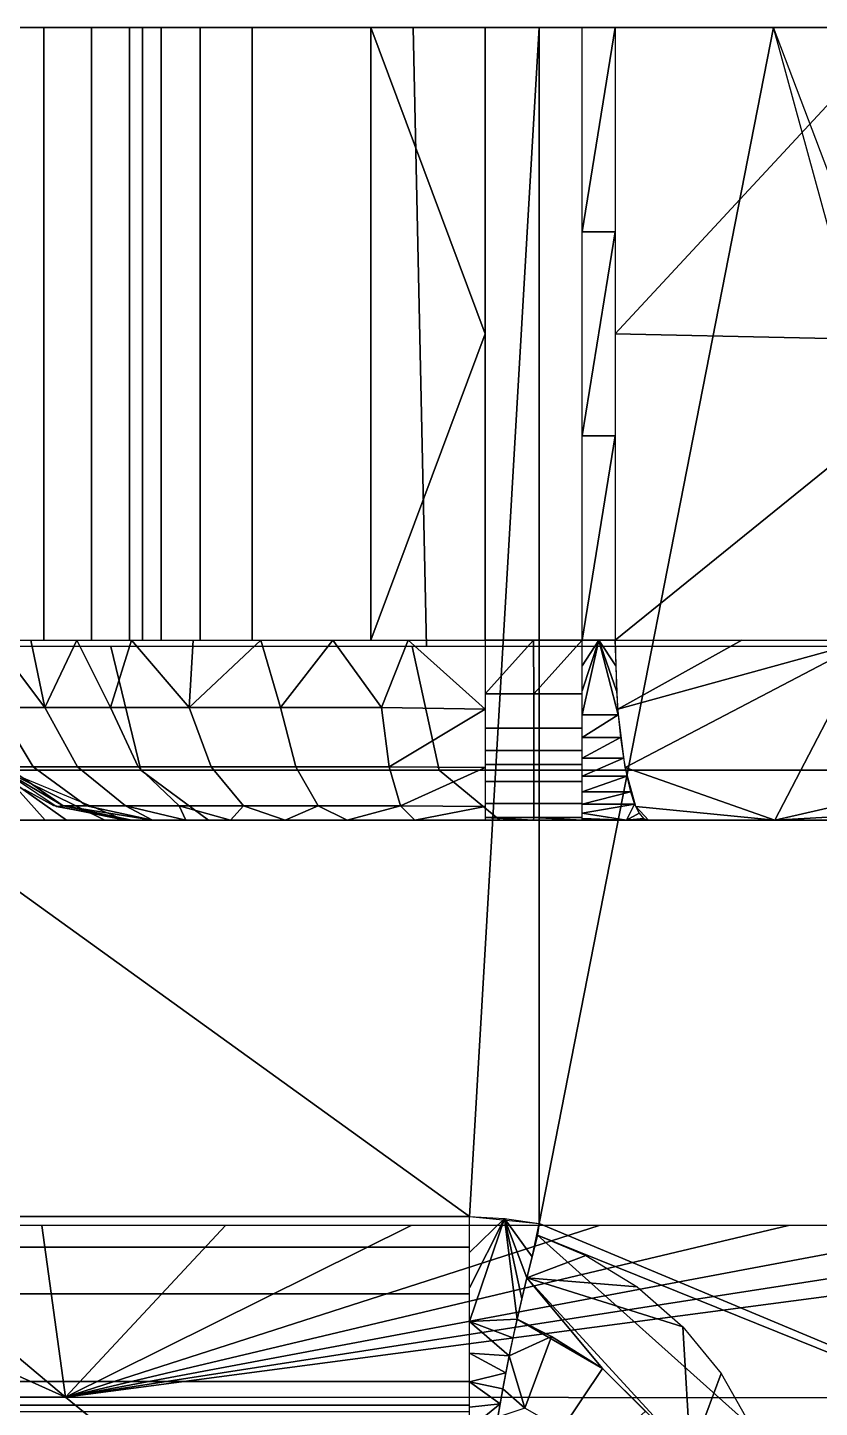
# Model space of a CAD drawing. Extents: x -48 to 59, y -19 to 0.
# Drawn here: x -39.135 to -36.936, y -3.776 to 0.053 of the extents above; entities that cross this region are included whole.
import ezdxf

# ---------------------------------------------------------------- set-up
doc = ezdxf.new("R2010")
doc.units = 0
doc.header["$MEASUREMENT"] = 0
doc.layers.add('IGES LEVEL 0', color=7, linetype='CONTINUOUS')

msp = doc.modelspace()

# ---------------------------------------------------------------- linework, layer by layer
at = {"layer": 'IGES LEVEL 0'}
for points in [[(-42.4876, 0.0531, 0), (-42.4876, 0.0531, 0), (-42.527, -3.2469, 0), (-37.9074, -3.2469, 0)], [(-39.3642, 0.0531, 3.3), (-39.3642, 0.0531, 3.3), (-42.4876, 0.0531, 0), (-37.7142, 0.0531, 0)], [(-37.9074, -3.2469, 0), (-37.9074, -3.2469, 0), (-37.7142, 0.0531, 0), (-42.4876, 0.0531, 0)], [(-40.5559, 0.0531, 20.7256), (-40.5559, 0.0531, 20.7256), (-41.2324, 0.0531, 17.8292), (-38.1082, 0.0531, 20.1473)], [(-38.1082, 0.0531, 20.1473), (-38.1082, 0.0531, 20.1473), (-34.9412, 0.0531, 23.3421), (-40.5559, 0.0531, 20.7256)], [(-39.6954, -1.6641, 19.0518), (-39.7384, 0.0531, 19.0933), (-38.0637, 0.0531, 20.1721), (-38.0266, -1.6641, 20.1253)], [(-39.3118, -3.271, 21.4004), (-39.3884, 0.0531, 21.4876), (-34.9412, 0.0531, 23.3421), (-34.8921, -3.271, 23.2369)], [(-37.7142, 0.0531, 0), (-37.7142, 0.0531, 0), (-37.8642, 0.0531, 1.8), (-39.3642, 0.0531, 3.3)], [(-39.2786, 0.0531, 2.8003), (-39.2786, -1.6469, 2.8003), (-39.0897, -1.6469, 2.435), (-39.0897, 0.0531, 2.435)], [(-39.0897, 0.0531, 2.435), (-39.0897, -1.6469, 2.435), (-38.9569, -1.6469, 2.2723), (-38.9569, 0.0531, 2.2723)], [(-38.9569, 0.0531, 2.2723), (-38.9569, -1.6469, 2.2723), (-38.8519, -1.6469, 2.171), (-38.8519, 0.0531, 2.171)], [(-38.8519, 0.0531, 2.171), (-38.8519, -1.6469, 2.171), (-38.8158, -1.6469, 2.1405), (-38.8158, 0.0531, 2.1405)], [(-38.8158, 0.0531, 2.1405), (-38.8158, -1.6469, 2.1405), (-38.7634, -1.6469, 2.0994), (-38.7634, 0.0531, 2.0994)], [(-38.7634, 0.0531, 2.0994), (-38.7634, -1.6469, 2.0994), (-38.6559, -1.6469, 2.0259), (-38.6559, 0.0531, 2.0259)], [(-38.6559, 0.0531, 2.0259), (-38.6559, -1.6469, 2.0259), (-38.5109, -1.6469, 1.9466), (-38.5109, 0.0531, 1.9466)], [(-38.5109, 0.0531, 1.9466), (-38.5109, -1.6469, 1.9466), (-38.1817, -1.6469, 1.834), (-38.1817, 0.0531, 1.834)], [(-38.1817, 0.0531, 1.834), (-38.1817, 0.0531, 1.834), (-37.8642, -0.7969, 1.8), (-37.8642, 0.0531, 1.8)], [(-37.8642, -0.7969, 1.8), (-37.8642, -0.7969, 1.8), (-38.1817, 0.0531, 1.834), (-38.1817, -1.6469, 1.834)], [(-34.9412, 0.0531, 23.3421), (-34.9412, 0.0531, 23.3421), (-38.1082, 0.0531, 20.1473), (-34.4903, 0.0531, 21.5984)], [(-38.0266, -1.6641, 20.1253), (-38.0637, 0.0531, 20.1721), (-36.2978, 0.0531, 21.0085), (-36.267, -1.6641, 20.9573)], [(-37.9074, -3.2469, 0), (-37.9074, -3.2469, 0), (-37.7142, -3.2658, 0), (-37.7142, 0.0531, 0)], [(-37.5941, 0.0531, 1.8), (-37.8642, 0.0531, 1.8), (-37.8642, -1.6469, 1.8), (-37.5941, -1.6469, 1.8)], [(-37.5024, 0.0531, 1.7915), (-37.5024, 0.0531, 1.7915), (-37.5941, 0.0531, 1.8), (-37.8642, 0.0531, 1.8)], [(-37.8642, 0.0531, 1.8), (-37.8642, 0.0531, 1.8), (-36.7128, 0.0531, 1.6455), (-37.5024, 0.0531, 1.7915)], [(-37.8642, 0.0531, 1.8), (-37.8642, 0.0531, 1.8), (-36.458, 0.0531, 1.3472), (-36.7128, 0.0531, 1.6455)], [(-36.458, 0.0531, 1.3472), (-36.458, 0.0531, 1.3472), (-37.8642, 0.0531, 1.8), (-37.7142, 0.0531, 0)], [(-37.7142, 0.0531, 0), (-37.7142, 0.0531, 0), (-36.458, 0.0531, 0.3662), (-36.458, 0.0531, 1.3472)], [(-37.7142, 0.0531, 0), (-37.7142, 0.0531, 0), (-36.8859, 0.0531, -0.1227), (-36.458, 0.0531, 0.3662)], [(-37.7142, 0.0531, 0), (-37.7142, 0.0531, 0), (-37.0627, 0.0531, -0.1203), (-36.8859, 0.0531, -0.1227)], [(-37.0627, 0.0531, -0.1203), (-37.0627, 0.0531, -0.1203), (-37.7142, 0.0531, 0), (-37.7142, -3.2658, 0)], [(-37.7142, -3.2658, 0), (-37.7142, -3.2658, 0), (-35.4442, -4.2149, -0.4111), (-37.0627, 0.0531, -0.1203)], [(-37.5941, -0.5136, 1.8), (-37.5941, -0.5136, 1.8), (-37.5941, 0.0531, 1.8), (-37.5024, 0.0531, 1.7915)], [(-37.5941, -0.5136, 1.8), (-37.5941, -0.5136, 1.8), (-37.5024, 0.0531, 1.7915), (-37.5024, -0.5136, 1.7915)], [(-37.5024, -0.7969, 1.7915), (-37.5024, -0.7969, 1.7915), (-36.7128, 0.0531, 1.6455), (-37.5024, 0.0531, 1.7915)], [(-37.5024, -0.7969, 1.7915), (-37.5024, -0.7969, 1.7915), (-36.4785, -0.8191, 1.6028), (-36.7128, 0.0531, 1.6455)], [(-36.7588, -1.0581, -0.1758), (-36.7588, -1.0581, -0.1758), (-37.0627, 0.0531, -0.1203), (-36.8859, 0.0531, -0.1227)], [(-37.5024, -0.5136, 1.7915), (-37.5024, -0.5136, 1.7915), (-37.5941, -1.0803, 1.8), (-37.5941, -0.5136, 1.8)], [(-37.5941, -1.0803, 1.8), (-37.5941, -1.0803, 1.8), (-37.5024, -0.5136, 1.7915), (-37.5024, -1.0803, 1.7915)], [(-38.1817, -1.6469, 1.834), (-38.1817, -1.6469, 1.834), (-37.8642, -1.6469, 1.8), (-37.8642, -0.7969, 1.8)], [(-36.4785, -0.8191, 1.6028), (-36.4785, -0.8191, 1.6028), (-37.5024, -0.7969, 1.7915), (-37.5024, -1.6469, 1.7915)], [(-36.4785, -0.8191, 1.6028), (-36.4785, -0.8191, 1.6028), (-37.5024, -1.6469, 1.7915), (-36.4472, -1.6469, 1.597)], [(-37.5024, -1.0803, 1.7915), (-37.5024, -1.0803, 1.7915), (-37.5941, -1.6469, 1.8), (-37.5941, -1.0803, 1.8)], [(-37.5024, -1.0803, 1.7915), (-37.5024, -1.0803, 1.7915), (-37.5024, -1.6469, 1.7915), (-37.5941, -1.6469, 1.8)], [(-39.2237, -2.0082, 19.2002), (-38.8199, -2.0082, 19.4705), (-38.9035, -1.6641, 19.5999), (-39.3114, -1.6641, 19.3269)], [(-39.087, -1.8334, 2.4951), (-39.087, -1.8334, 2.4951), (-39.2287, -1.6469, 2.6769), (-39.1261, -1.6469, 2.489)], [(-39.2287, -1.6469, 2.6769), (-39.2287, -1.6469, 2.6769), (-39.087, -1.8334, 2.4951), (-39.2195, -1.8334, 2.7466)], [(-39.087, -1.8334, 2.4951), (-39.087, -1.8334, 2.4951), (-39.1261, -1.6469, 2.489), (-38.9979, -1.6469, 2.3177)], [(-38.9979, -1.6469, 2.3177), (-38.9979, -1.6469, 2.3177), (-38.9046, -1.8334, 2.2702), (-39.087, -1.8334, 2.4951)], [(-38.9046, -1.8334, 2.2702), (-38.9046, -1.8334, 2.2702), (-38.9979, -1.6469, 2.3177), (-38.8465, -1.6469, 2.1664)], [(-38.8465, -1.6469, 2.1664), (-38.8465, -1.6469, 2.1664), (-38.6856, -1.8334, 2.0883), (-38.9046, -1.8334, 2.2702)], [(-38.8199, -2.0082, 19.4705), (-37.9917, -2.0082, 19.9684), (-38.0668, -1.6641, 20.1029), (-38.9035, -1.6641, 19.5999)], [(-38.6856, -1.8334, 2.0883), (-38.6856, -1.8334, 2.0883), (-38.8465, -1.6469, 2.1664), (-38.6752, -1.6469, 2.0381)], [(-38.6856, -1.8334, 2.0883), (-38.6856, -1.8334, 2.0883), (-38.6752, -1.6469, 2.0381), (-38.4874, -1.6469, 1.9356)], [(-38.4874, -1.6469, 1.9356), (-38.4874, -1.6469, 1.9356), (-38.4321, -1.8334, 1.9507), (-38.6856, -1.8334, 2.0883)], [(-38.4321, -1.8334, 1.9507), (-38.4321, -1.8334, 1.9507), (-38.4874, -1.6469, 1.9356), (-38.2868, -1.6469, 1.8608)], [(-38.2868, -1.6469, 1.8608), (-38.2868, -1.6469, 1.8608), (-38.1522, -1.8334, 1.8647), (-38.4321, -1.8334, 1.9507)], [(-38.1522, -1.8334, 1.8647), (-38.1522, -1.8334, 1.8647), (-38.2868, -1.6469, 1.8608), (-38.0777, -1.6469, 1.8153)], [(-38.1522, -1.8334, 1.8647), (-38.1522, -1.8334, 1.8647), (-38.0777, -1.6469, 1.8153), (-37.8642, -1.8383, 1.8381)], [(-38.0777, -1.6469, 1.8153), (-38.0777, -1.6469, 1.8153), (-37.8642, -1.6469, 1.8), (-37.8642, -1.8383, 1.8381)], [(-37.9917, -2.0082, 19.9684), (-36.8072, -2.0082, 20.5624), (-36.8702, -1.6641, 20.7031), (-38.0668, -1.6641, 20.1029)], [(-37.8642, -1.7959, 1.8227), (-37.8642, -1.7959, 1.8227), (-37.7292, -1.6469, 1.8), (-37.8642, -1.6469, 1.8)], [(-37.7292, -1.6469, 1.8), (-37.7292, -1.6469, 1.8), (-37.8642, -1.7959, 1.8227), (-37.7283, -1.7959, 1.8227)], [(-37.7283, -1.7959, 1.8227), (-37.7283, -1.7959, 1.8227), (-37.5941, -1.6469, 1.8), (-37.7292, -1.6469, 1.8)], [(-37.7283, -1.7959, 1.8227), (-37.7283, -1.7959, 1.8227), (-37.5941, -1.7959, 1.8227), (-37.5941, -1.6469, 1.8)], [(-37.5941, -1.7181, 1.8051), (-37.5941, -1.7181, 1.8051), (-37.5941, -1.6469, 1.8), (-37.548, -1.6469, 1.7979)], [(-37.548, -1.6469, 1.7979), (-37.548, -1.6469, 1.7979), (-37.5941, -1.7878, 1.8203), (-37.5941, -1.7181, 1.8051)], [(-37.548, -1.6469, 1.7979), (-37.548, -1.6469, 1.7979), (-37.5941, -1.8546, 1.8452), (-37.5941, -1.7878, 1.8203)], [(-37.5941, -1.8546, 1.8452), (-37.5941, -1.8546, 1.8452), (-37.548, -1.6469, 1.7979), (-37.4941, -1.8546, 1.8359)], [(-37.548, -1.6469, 1.7979), (-37.548, -1.6469, 1.7979), (-37.4987, -1.7878, 1.8114), (-37.4941, -1.8546, 1.8359)], [(-37.548, -1.6469, 1.7979), (-37.548, -1.6469, 1.7979), (-37.5014, -1.7181, 1.7965), (-37.4987, -1.7878, 1.8114)], [(-37.548, -1.6469, 1.7979), (-37.548, -1.6469, 1.7979), (-37.5024, -1.6469, 1.7915), (-37.5014, -1.7181, 1.7965)], [(-37.4954, -1.8383, 1.8289), (-37.4954, -1.8383, 1.8289), (-37.5024, -1.6469, 1.7915), (-37.1507, -1.6469, 1.7262)], [(-37.4954, -1.8383, 1.8289), (-37.4954, -1.8383, 1.8289), (-37.1507, -1.6469, 1.7262), (-36.799, -1.6469, 1.6613)], [(-36.799, -1.6469, 1.6613), (-36.799, -1.6469, 1.6613), (-37.4755, -2.0005, 1.9355), (-37.4954, -1.8383, 1.8289)], [(-37.0597, -2.1469, 2.2178), (-37.0597, -2.1469, 2.2178), (-37.4755, -2.0005, 1.9355), (-36.799, -1.6469, 1.6613)], [(-36.799, -1.6469, 1.6613), (-36.799, -1.6469, 1.6613), (-36.421, -2.0005, 1.7411), (-37.0597, -2.1469, 2.2178)], [(-37.8642, -1.8908, 1.8635), (-37.7283, -1.8908, 1.8635), (-37.7283, -1.7959, 1.8227), (-37.8642, -1.7959, 1.8227)], [(-37.7283, -1.8908, 1.8635), (-37.5941, -1.8908, 1.8635), (-37.5941, -1.7959, 1.8227), (-37.7283, -1.7959, 1.8227)], [(-39.192, -1.9987, 3.0282), (-39.2984, -1.8334, 3.0064), (-39.2195, -1.8334, 2.7466), (-39.119, -1.9987, 2.7876)], [(-39.119, -1.9987, 2.7876), (-39.2195, -1.8334, 2.7466), (-39.087, -1.8334, 2.4951), (-38.9963, -1.9987, 2.5548)], [(-38.9963, -1.9987, 2.5548), (-39.087, -1.8334, 2.4951), (-38.9046, -1.8334, 2.2702), (-38.8275, -1.9987, 2.3465)], [(-38.8275, -1.9987, 2.3465), (-38.9046, -1.8334, 2.2702), (-38.6856, -1.8334, 2.0883), (-38.6247, -1.9987, 2.1781)], [(-38.6247, -1.9987, 2.1781), (-38.6856, -1.8334, 2.0883), (-38.4321, -1.8334, 1.9507), (-38.39, -1.9987, 2.0508)], [(-38.39, -1.9987, 2.0508), (-38.4321, -1.8334, 1.9507), (-38.1522, -1.8334, 1.8647), (-38.1308, -1.9987, 1.9711)], [(-37.8642, -1.8383, 1.8381), (-37.8642, -1.8383, 1.8381), (-38.1308, -1.9987, 1.9711), (-38.1522, -1.8334, 1.8647)], [(-38.1308, -1.9987, 1.9711), (-38.1308, -1.9987, 1.9711), (-37.8642, -1.8383, 1.8381), (-37.8642, -2.0005, 1.9464)], [(-37.5941, -1.9173, 1.8794), (-37.5941, -1.9173, 1.8794), (-37.4941, -1.8546, 1.8359), (-37.4878, -1.9173, 1.8695)], [(-37.4941, -1.8546, 1.8359), (-37.4941, -1.8546, 1.8359), (-37.5941, -1.9173, 1.8794), (-37.5941, -1.8546, 1.8452)], [(-37.8642, -1.953, 1.9046), (-37.7283, -1.953, 1.9046), (-37.7283, -1.8908, 1.8635), (-37.8642, -1.8908, 1.8635)], [(-37.7283, -1.953, 1.9046), (-37.5941, -1.953, 1.9046), (-37.5941, -1.8908, 1.8635), (-37.7283, -1.8908, 1.8635)], [(-37.5941, -1.9744, 1.9221), (-37.5941, -1.9744, 1.9221), (-37.4878, -1.9173, 1.8695), (-37.48, -1.9744, 1.9116)], [(-37.4878, -1.9173, 1.8695), (-37.4878, -1.9173, 1.8695), (-37.5941, -1.9744, 1.9221), (-37.5941, -1.9173, 1.8794)], [(-37.8642, -1.9917, 1.9378), (-37.7283, -1.9917, 1.9378), (-37.7283, -1.953, 1.9046), (-37.8642, -1.953, 1.9046)], [(-37.7283, -1.9917, 1.9378), (-37.5941, -1.9917, 1.9378), (-37.5941, -1.953, 1.9046), (-37.7283, -1.953, 1.9046)], [(-37.5941, -2.0248, 1.9726), (-37.5941, -2.0248, 1.9726), (-37.48, -1.9744, 1.9116), (-37.4707, -2.0248, 1.9612)], [(-37.48, -1.9744, 1.9116), (-37.48, -1.9744, 1.9116), (-37.5941, -2.0248, 1.9726), (-37.5941, -1.9744, 1.9221)], [(-39.4111, -2.1469, 18.6405), (-39.0268, -2.1469, 18.9161), (-39.2237, -2.0082, 19.2002), (-39.6171, -2.0082, 18.9181)], [(-39.2178, -2.0005, 11.3147), (-39.2178, -2.0005, 11.3147), (-39.0857, -2.1469, 12.997), (-39.359, -2.1469, 13.8022)], [(-39.0268, -2.1469, 18.9161), (-38.6323, -2.1469, 19.1801), (-38.8199, -2.0082, 19.4705), (-39.2237, -2.0082, 19.2002)], [(-39.2178, -2.0005, 3.3), (-39.2178, -2.0005, 3.3), (-39.192, -1.9987, 3.0282), (-39.0356, -2.1071, 3.0602)], [(-39.0356, -2.1071, 3.0602), (-39.0356, -2.1071, 3.0602), (-39.0556, -2.1089, 3.3), (-39.2178, -2.0005, 3.3)], [(-39.2178, -2.0005, 11.3147), (-39.2178, -2.0005, 11.3147), (-38.9198, -2.1469, 12.1631), (-39.0857, -2.1469, 12.997)], [(-39.2178, -2.0005, 11.3147), (-39.2178, -2.0005, 11.3147), (-38.8642, -2.1469, 11.3147), (-38.9198, -2.1469, 12.1631)], [(-39.0356, -2.1071, 3.0602), (-39.192, -1.9987, 3.0282), (-39.119, -1.9987, 2.7876), (-38.9712, -2.1071, 2.848)], [(-38.9712, -2.1071, 2.848), (-39.119, -1.9987, 2.7876), (-38.9963, -1.9987, 2.5548), (-38.863, -2.1071, 2.6426)], [(-38.863, -2.1071, 2.6426), (-38.9963, -1.9987, 2.5548), (-38.8275, -1.9987, 2.3465), (-38.714, -2.1071, 2.4589)], [(-38.714, -2.1071, 2.4589), (-38.8275, -1.9987, 2.3465), (-38.6247, -1.9987, 2.1781), (-38.5351, -2.1071, 2.3103)], [(-38.6323, -2.1469, 19.1801), (-37.8233, -2.1469, 19.6666), (-37.9917, -2.0082, 19.9684), (-38.8199, -2.0082, 19.4705)], [(-38.5351, -2.1071, 2.3103), (-38.6247, -1.9987, 2.1781), (-38.39, -1.9987, 2.0508), (-38.328, -2.1071, 2.1979)], [(-38.328, -2.1071, 2.1979), (-38.39, -1.9987, 2.0508), (-38.1308, -1.9987, 1.9711), (-38.0994, -2.1071, 2.1277)], [(-37.8642, -2.0005, 1.9464), (-37.8642, -2.0005, 1.9464), (-38.0994, -2.1071, 2.1277), (-38.1308, -1.9987, 1.9711)], [(-38.0994, -2.1071, 2.1277), (-38.0994, -2.1071, 2.1277), (-37.8642, -2.0005, 1.9464), (-37.8642, -2.1089, 2.1087)], [(-37.8233, -2.1469, 19.6666), (-36.6661, -2.1469, 20.2469), (-36.8072, -2.0082, 20.5624), (-37.9917, -2.0082, 19.9684)], [(-37.8642, -2.0389, 1.9895), (-37.7283, -2.0389, 1.9895), (-37.7283, -1.9917, 1.9378), (-37.8642, -1.9917, 1.9378)], [(-37.7283, -2.0389, 1.9895), (-37.5941, -2.0389, 1.9895), (-37.5941, -1.9917, 1.9378), (-37.7283, -1.9917, 1.9378)], [(-37.5941, -2.0676, 2.0297), (-37.5941, -2.0676, 2.0297), (-37.4707, -2.0248, 1.9612), (-37.4602, -2.0676, 2.0173)], [(-37.4707, -2.0248, 1.9612), (-37.4707, -2.0248, 1.9612), (-37.5941, -2.0676, 2.0297), (-37.5941, -2.0248, 1.9726)], [(-37.0597, -2.1469, 2.2178), (-37.0597, -2.1469, 2.2178), (-37.4457, -2.1089, 2.0949), (-37.4755, -2.0005, 1.9355)], [(-37.0597, -2.1469, 2.2178), (-37.0597, -2.1469, 2.2178), (-36.421, -2.0005, 1.7411), (-36.3919, -2.1089, 1.9007)], [(-39.1435, -2.0616, 3.3), (-39.1435, -2.0616, 11.3147), (-39.0631, -2.1057, 11.3147), (-39.0631, -2.1057, 3.3)], [(-37.8642, -2.1006, 2.0898), (-37.7283, -2.1006, 2.0898), (-37.7283, -2.0389, 1.9895), (-37.8642, -2.0389, 1.9895)], [(-37.7283, -2.1006, 2.0898), (-37.5941, -2.1006, 2.0898), (-37.5941, -2.0389, 1.9895), (-37.7283, -2.0389, 1.9895)], [(-37.5941, -2.1018, 2.0923), (-37.5941, -2.1018, 2.0923), (-37.4602, -2.0676, 2.0173), (-37.4487, -2.1018, 2.0788)], [(-37.4602, -2.0676, 2.0173), (-37.4602, -2.0676, 2.0173), (-37.5941, -2.1018, 2.0923), (-37.5941, -2.0676, 2.0297)], [(-39.0631, -2.1057, 3.3), (-39.0631, -2.1057, 3.3), (-38.8642, -2.1469, 7.3074), (-38.8642, -2.1469, 3.3)], [(-39.0631, -2.1057, 11.3147), (-39.0631, -2.1057, 11.3147), (-38.8642, -2.1469, 11.3147), (-38.8642, -2.1469, 7.3074)], [(-38.8642, -2.1469, 7.3074), (-38.8642, -2.1469, 7.3074), (-39.0631, -2.1057, 3.3), (-39.0631, -2.1057, 11.3147)], [(-37.8642, -2.139, 2.211), (-37.7283, -2.139, 2.211), (-37.7283, -2.1006, 2.0898), (-37.8642, -2.1006, 2.0898)], [(-37.7283, -2.139, 2.211), (-37.5941, -2.139, 2.211), (-37.5941, -2.1006, 2.0898), (-37.7283, -2.1006, 2.0898)], [(-37.4487, -2.1018, 2.0788), (-37.4487, -2.1018, 2.0788), (-37.5941, -2.1267, 2.1591), (-37.5941, -2.1018, 2.0923)], [(-37.5941, -2.1267, 2.1591), (-37.5941, -2.1267, 2.1591), (-37.4487, -2.1018, 2.0788), (-37.4714, -2.1469, 2.2924)], [(-37.4714, -2.1469, 2.2924), (-37.4714, -2.1469, 2.2924), (-37.4487, -2.1018, 2.0788), (-37.4365, -2.1267, 2.1445)], [(-39.0356, -2.1071, 3.0602), (-39.0356, -2.1071, 3.0602), (-38.845, -2.1469, 3.1049), (-39.0556, -2.1089, 3.3)], [(-39.0556, -2.1089, 3.3), (-39.0556, -2.1089, 3.3), (-38.845, -2.1469, 3.1049), (-38.8642, -2.1469, 3.3)], [(-39.0356, -2.1071, 3.0602), (-39.0356, -2.1071, 3.0602), (-38.7881, -2.1469, 2.9173), (-38.845, -2.1469, 3.1049)], [(-38.7881, -2.1469, 2.9173), (-38.7881, -2.1469, 2.9173), (-39.0356, -2.1071, 3.0602), (-38.9712, -2.1071, 2.848)], [(-38.7881, -2.1469, 2.9173), (-38.7881, -2.1469, 2.9173), (-38.9712, -2.1071, 2.848), (-38.863, -2.1071, 2.6426)], [(-38.863, -2.1071, 2.6426), (-38.863, -2.1071, 2.6426), (-38.6957, -2.1469, 2.7444), (-38.7881, -2.1469, 2.9173)], [(-38.6957, -2.1469, 2.7444), (-38.6957, -2.1469, 2.7444), (-38.863, -2.1071, 2.6426), (-38.714, -2.1071, 2.4589)], [(-38.714, -2.1071, 2.4589), (-38.714, -2.1071, 2.4589), (-38.5713, -2.1469, 2.5929), (-38.6957, -2.1469, 2.7444)], [(-38.5713, -2.1469, 2.5929), (-38.5713, -2.1469, 2.5929), (-38.714, -2.1071, 2.4589), (-38.5351, -2.1071, 2.3103)], [(-38.5351, -2.1071, 2.3103), (-38.5351, -2.1071, 2.3103), (-38.4198, -2.1469, 2.4685), (-38.5713, -2.1469, 2.5929)], [(-38.4198, -2.1469, 2.4685), (-38.4198, -2.1469, 2.4685), (-38.5351, -2.1071, 2.3103), (-38.328, -2.1071, 2.1979)], [(-38.328, -2.1071, 2.1979), (-38.328, -2.1071, 2.1979), (-38.2469, -2.1469, 2.3761), (-38.4198, -2.1469, 2.4685)], [(-38.2469, -2.1469, 2.3761), (-38.2469, -2.1469, 2.3761), (-38.328, -2.1071, 2.1979), (-38.0994, -2.1071, 2.1277)], [(-38.0994, -2.1071, 2.1277), (-38.0994, -2.1071, 2.1277), (-38.0593, -2.1469, 2.3192), (-38.2469, -2.1469, 2.3761)], [(-37.8642, -2.1089, 2.1087), (-37.8642, -2.1089, 2.1087), (-38.0593, -2.1469, 2.3192), (-38.0994, -2.1071, 2.1277)], [(-37.8642, -2.1089, 2.1087), (-37.8642, -2.1089, 2.1087), (-37.8642, -2.1469, 2.3), (-38.0593, -2.1469, 2.3192)], [(-37.8642, -2.139, 2.211), (-37.8642, -2.139, 2.211), (-37.8642, -2.1469, 2.3), (-37.7292, -2.1469, 2.3)], [(-37.7292, -2.1469, 2.3), (-37.7292, -2.1469, 2.3), (-37.7283, -2.139, 2.211), (-37.8642, -2.139, 2.211)], [(-37.7283, -2.139, 2.211), (-37.7283, -2.139, 2.211), (-37.7292, -2.1469, 2.3), (-37.5941, -2.1469, 2.3)], [(-37.7283, -2.139, 2.211), (-37.7283, -2.139, 2.211), (-37.5941, -2.1469, 2.3), (-37.5941, -2.139, 2.211)], [(-37.4714, -2.1469, 2.2924), (-37.4714, -2.1469, 2.2924), (-37.5941, -2.1418, 2.2288), (-37.5941, -2.1267, 2.1591)], [(-37.5941, -2.1418, 2.2288), (-37.5941, -2.1418, 2.2288), (-37.5326, -2.1469, 2.2981), (-37.5941, -2.1469, 2.3)], [(-37.5941, -2.1418, 2.2288), (-37.5941, -2.1418, 2.2288), (-37.4714, -2.1469, 2.2924), (-37.5326, -2.1469, 2.2981)], [(-37.4714, -2.1469, 2.2924), (-37.4714, -2.1469, 2.2924), (-37.4365, -2.1267, 2.1445), (-37.4237, -2.1418, 2.2131)], [(-37.4237, -2.1418, 2.2131), (-37.4237, -2.1418, 2.2131), (-37.4106, -2.1469, 2.283), (-37.4714, -2.1469, 2.2924)], [(-37.4457, -2.1089, 2.0949), (-37.4457, -2.1089, 2.0949), (-37.0597, -2.1469, 2.2178), (-37.4106, -2.1469, 2.283)], [(-36.3919, -2.1089, 1.9007), (-36.3919, -2.1089, 1.9007), (-36.7088, -2.1469, 2.1531), (-37.0597, -2.1469, 2.2178)], [(-32.2679, -2.1469, 17.7669), (-32.2679, -2.1469, 17.7669), (-41.0052, -2.1469, 16.1889), (-40.844, -2.1469, 17.4276)], [(-32.2679, -2.1469, 17.7669), (-32.2679, -2.1469, 17.7669), (-40.857, -2.1469, 15.9998), (-41.0052, -2.1469, 16.1889)], [(-32.2679, -2.1469, 17.7669), (-32.2679, -2.1469, 17.7669), (-40.768, -2.1469, 15.9109), (-40.857, -2.1469, 15.9998)], [(-32.2679, -2.1469, 17.7669), (-32.2679, -2.1469, 17.7669), (-40.844, -2.1469, 17.4276), (-34.34, -2.1469, 21.0602)], [(-40.768, -2.1469, 15.9109), (-40.768, -2.1469, 15.9109), (-32.2679, -2.1469, 17.7669), (-34.1977, -2.1469, 14.5557)], [(-34.1977, -2.1469, 14.5557), (-34.1977, -2.1469, 14.5557), (-38.8642, -2.1469, 11.3147), (-40.768, -2.1469, 15.9109)], [(-38.8642, -2.1469, 3.3), (-38.8642, -2.1469, 3.3), (-37.4106, -2.1469, 2.283), (-37.5941, -2.1469, 2.3)], [(-38.8642, -2.1469, 3.3), (-38.8642, -2.1469, 3.3), (-36.3577, -2.1469, 2.089), (-37.4106, -2.1469, 2.283)], [(-38.8642, -2.1469, 3.3), (-38.8642, -2.1469, 3.3), (-36.2397, -2.1469, 5.5708), (-36.3577, -2.1469, 2.089)], [(-38.8642, -2.1469, 11.3147), (-38.8642, -2.1469, 11.3147), (-35.7578, -2.1469, 10.1798), (-36.2397, -2.1469, 5.5708)], [(-38.8642, -2.1469, 11.3147), (-38.8642, -2.1469, 11.3147), (-34.1977, -2.1469, 14.5557), (-35.7578, -2.1469, 10.1798)], [(-36.2397, -2.1469, 5.5708), (-36.2397, -2.1469, 5.5708), (-38.8642, -2.1469, 3.3), (-38.8642, -2.1469, 11.3147)], [(-37.5941, -2.1469, 2.3), (-37.5941, -2.1469, 2.3), (-37.8642, -2.1469, 2.3), (-38.8642, -2.1469, 3.3)], [(-37.9074, -3.2469, 0), (-47.1466, -3.2469, 0), (-47.1466, -3.3318, 0.0052), (-37.9074, -3.3318, 0.0052)], [(-37.9074, -3.3466, 0.0071), (-37.9074, -3.3466, 0.0071), (-37.9074, -3.2469, 0), (-37.8104, -3.2517, 0)], [(-37.8104, -3.2517, 0), (-37.8104, -3.2517, 0), (-37.9074, -3.4442, 0.0284), (-37.9074, -3.3466, 0.0071)], [(-37.8104, -3.2517, 0), (-37.8104, -3.2517, 0), (-37.9074, -3.5377, 0.0633), (-37.9074, -3.4442, 0.0284)], [(-37.7753, -3.5313, 0.0551), (-37.7753, -3.5313, 0.0551), (-37.9074, -3.5377, 0.0633), (-37.8104, -3.2517, 0)], [(-37.7337, -3.358, 0.0064), (-37.7337, -3.358, 0.0064), (-37.8104, -3.2517, 0), (-37.7142, -3.2658, 0)], [(-37.8104, -3.2517, 0), (-37.8104, -3.2517, 0), (-37.7623, -3.4751, 0.0338), (-37.7753, -3.5313, 0.0551)], [(-37.8104, -3.2517, 0), (-37.8104, -3.2517, 0), (-37.7484, -3.417, 0.0175), (-37.7623, -3.4751, 0.0338)], [(-37.8104, -3.2517, 0), (-37.8104, -3.2517, 0), (-37.7337, -3.358, 0.0064), (-37.7484, -3.417, 0.0175)], [(-40.0907, -3.271, 20.9085), (-40.0907, -3.271, 20.9085), (-40.9422, -3.7479, 20.0324), (-39.0299, -3.7479, 21.3215)], [(-39.0299, -3.7479, 21.3215), (-39.0299, -3.7479, 21.3215), (-39.5972, -3.271, 21.2271), (-40.0907, -3.271, 20.9085)], [(-39.0299, -3.7479, 21.3215), (-39.0299, -3.7479, 21.3215), (-39.0951, -3.271, 21.527), (-39.5972, -3.271, 21.2271)], [(-39.0299, -3.7479, 21.3215), (-39.0299, -3.7479, 21.3215), (-38.5854, -3.271, 21.808), (-39.0951, -3.271, 21.527)], [(-39.0299, -3.7479, 21.3215), (-39.0299, -3.7479, 21.3215), (-38.0692, -3.271, 22.07), (-38.5854, -3.271, 21.808)], [(-39.0299, -3.7479, 21.3215), (-39.0299, -3.7479, 21.3215), (-37.5475, -3.271, 22.3126), (-38.0692, -3.271, 22.07)], [(-39.0299, -3.7479, 21.3215), (-39.0299, -3.7479, 21.3215), (-37.0213, -3.271, 22.5359), (-37.5475, -3.271, 22.3126)], [(-39.0299, -3.7479, 21.3215), (-39.0299, -3.7479, 21.3215), (-36.4917, -3.271, 22.7399), (-37.0213, -3.271, 22.5359)], [(-39.0299, -3.7479, 21.3215), (-39.0299, -3.7479, 21.3215), (-35.9596, -3.271, 22.9247), (-36.4917, -3.271, 22.7399)], [(-39.0299, -3.7479, 21.3215), (-39.0299, -3.7479, 21.3215), (-35.4261, -3.271, 23.0903), (-35.9596, -3.271, 22.9247)], [(-39.0299, -3.7479, 21.3215), (-39.0299, -3.7479, 21.3215), (-34.8394, -3.7503, 23.0304), (-35.4261, -3.271, 23.0903)], [(-37.7337, -3.358, 0.0064), (-37.7337, -3.358, 0.0064), (-37.7142, -3.2658, 0), (-37.7184, -3.2986, 0.0008)], [(-35.4442, -4.2149, -0.4111), (-35.4442, -4.2149, -0.4111), (-37.7142, -3.2658, 0), (-37.7184, -3.2986, 0.0008)], [(-37.7484, -3.417, 0.0175), (-37.7484, -3.417, 0.0175), (-37.7184, -3.2986, 0.0008), (-37.5841, -3.3545, -0.0242)], [(-35.4442, -4.2149, -0.4111), (-35.4442, -4.2149, -0.4111), (-37.7184, -3.2986, 0.0008), (-37.1253, -3.829, -0.1088)], [(-37.9074, -3.3318, 0.0052), (-47.1466, -3.3318, 0.0052), (-47.1466, -3.4608, 0.0335), (-37.9074, -3.4608, 0.0335)], [(-37.7484, -3.417, 0.0175), (-37.7484, -3.417, 0.0175), (-37.5841, -3.3545, -0.0242), (-37.4415, -3.442, -0.0506)], [(-37.5379, -3.6679, 0.0118), (-37.5379, -3.6679, 0.0118), (-37.7753, -3.5313, 0.0551), (-37.7484, -3.417, 0.0175)], [(-37.7484, -3.417, 0.0175), (-37.7484, -3.417, 0.0175), (-37.4415, -3.442, -0.0506), (-37.3151, -3.5522, -0.0739)], [(-37.7484, -3.417, 0.0175), (-37.7484, -3.417, 0.0175), (-37.3151, -3.5522, -0.0739), (-37.2935, -3.9113, -0.05)], [(-37.2935, -3.9113, -0.05), (-37.2935, -3.9113, -0.05), (-37.5379, -3.6679, 0.0118), (-37.7484, -3.417, 0.0175)], [(-37.9074, -3.4608, 0.0335), (-47.1466, -3.4608, 0.0335), (-47.1466, -3.7048, 0.1705), (-37.9074, -3.7048, 0.1705)], [(-37.9074, -3.5377, 0.0633), (-37.9074, -3.5377, 0.0633), (-37.7753, -3.5313, 0.0551), (-37.7868, -3.5832, 0.0803)], [(-37.7973, -3.6331, 0.1099), (-37.7973, -3.6331, 0.1099), (-37.9074, -3.6254, 0.1111), (-37.9074, -3.5377, 0.0633)], [(-37.9074, -3.5377, 0.0633), (-37.9074, -3.5377, 0.0633), (-37.7868, -3.5832, 0.0803), (-37.7973, -3.6331, 0.1099)], [(-37.6796, -3.5799, 0.0401), (-37.6796, -3.5799, 0.0401), (-37.7973, -3.6331, 0.1099), (-37.7753, -3.5313, 0.0551)], [(-37.7753, -3.5313, 0.0551), (-37.7753, -3.5313, 0.0551), (-37.5379, -3.6679, 0.0118), (-37.6796, -3.5799, 0.0401)], [(-37.2935, -3.9113, -0.05), (-37.2935, -3.9113, -0.05), (-37.3151, -3.5522, -0.0739), (-37.2087, -3.6824, -0.0935)], [(-37.7973, -3.6331, 0.1099), (-37.7973, -3.6331, 0.1099), (-37.6796, -3.5799, 0.0401), (-37.7535, -3.7784, 0.1929)], [(-37.6796, -3.5799, 0.0401), (-37.5379, -3.6679, 0.0118), (-37.6507, -3.837, 0.1658), (-37.7535, -3.7784, 0.1929)], [(-37.8068, -3.6806, 0.1437), (-37.8068, -3.6806, 0.1437), (-37.9074, -3.7053, 0.171), (-37.9074, -3.6254, 0.1111)], [(-37.9074, -3.6254, 0.1111), (-37.9074, -3.6254, 0.1111), (-37.7973, -3.6331, 0.1099), (-37.8068, -3.6806, 0.1437)], [(-37.7535, -3.7784, 0.1929), (-37.7535, -3.7784, 0.1929), (-37.8152, -3.725, 0.1812), (-37.7973, -3.6331, 0.1099)], [(-37.5379, -3.6679, 0.0118), (-37.4185, -3.7865, -0.0118), (-37.5631, -3.919, 0.1431), (-37.6507, -3.837, 0.1658)], [(-37.2935, -3.9113, -0.05), (-37.2935, -3.9113, -0.05), (-37.4185, -3.7865, -0.0118), (-37.5379, -3.6679, 0.0118)], [(-37.9074, -3.7048, 0.1705), (-47.1466, -3.7048, 0.1705), (-47.1466, -3.7705, 0.2353), (-37.9074, -3.7705, 0.2353)], [(-37.9074, -3.7053, 0.171), (-37.9074, -3.7053, 0.171), (-37.8068, -3.6806, 0.1437), (-37.8152, -3.725, 0.1812)], [(-37.8224, -3.7661, 0.2224), (-37.8224, -3.7661, 0.2224), (-37.9074, -3.776, 0.2416), (-37.9074, -3.7053, 0.171)], [(-37.9074, -3.7053, 0.171), (-37.9074, -3.7053, 0.171), (-37.8152, -3.725, 0.1812), (-37.8224, -3.7661, 0.2224)], [(-37.2935, -3.9113, -0.05), (-37.2935, -3.9113, -0.05), (-37.2087, -3.6824, -0.0935), (-37.1253, -3.829, -0.1088)], [(-39.0299, -3.7479, 21.3215), (-40.9422, -3.7479, 20.0324), (-40.6416, -3.9469, 19.6469), (-38.7853, -3.9469, 20.8981)], [(-34.8394, -3.7503, 23.0304), (-34.8394, -3.7503, 23.0304), (-39.0299, -3.7479, 21.3215), (-38.7853, -3.9469, 20.8981)], [(-34.8394, -3.7503, 23.0304), (-34.8394, -3.7503, 23.0304), (-38.7853, -3.9469, 20.8981), (-36.7662, -3.9469, 21.8845)], [(-37.7535, -3.7784, 0.1929), (-37.7535, -3.7784, 0.1929), (-37.8284, -3.8038, 0.267), (-37.8152, -3.725, 0.1812)], [(-37.9074, -3.7705, 0.2353), (-47.1466, -3.7705, 0.2353), (-47.1466, -3.788, 0.2559), (-37.9074, -3.788, 0.2559)], [(-37.8224, -3.7661, 0.2224), (-37.8224, -3.7661, 0.2224), (-37.9074, -3.8358, 0.3216), (-37.9074, -3.776, 0.2416)], [(-37.9074, -3.8358, 0.3216), (-37.9074, -3.8358, 0.3216), (-37.8224, -3.7661, 0.2224), (-37.8284, -3.8038, 0.267)]]:
    msp.add_3dface(points, dxfattribs=at)

doc.saveas('drawing.dxf')
